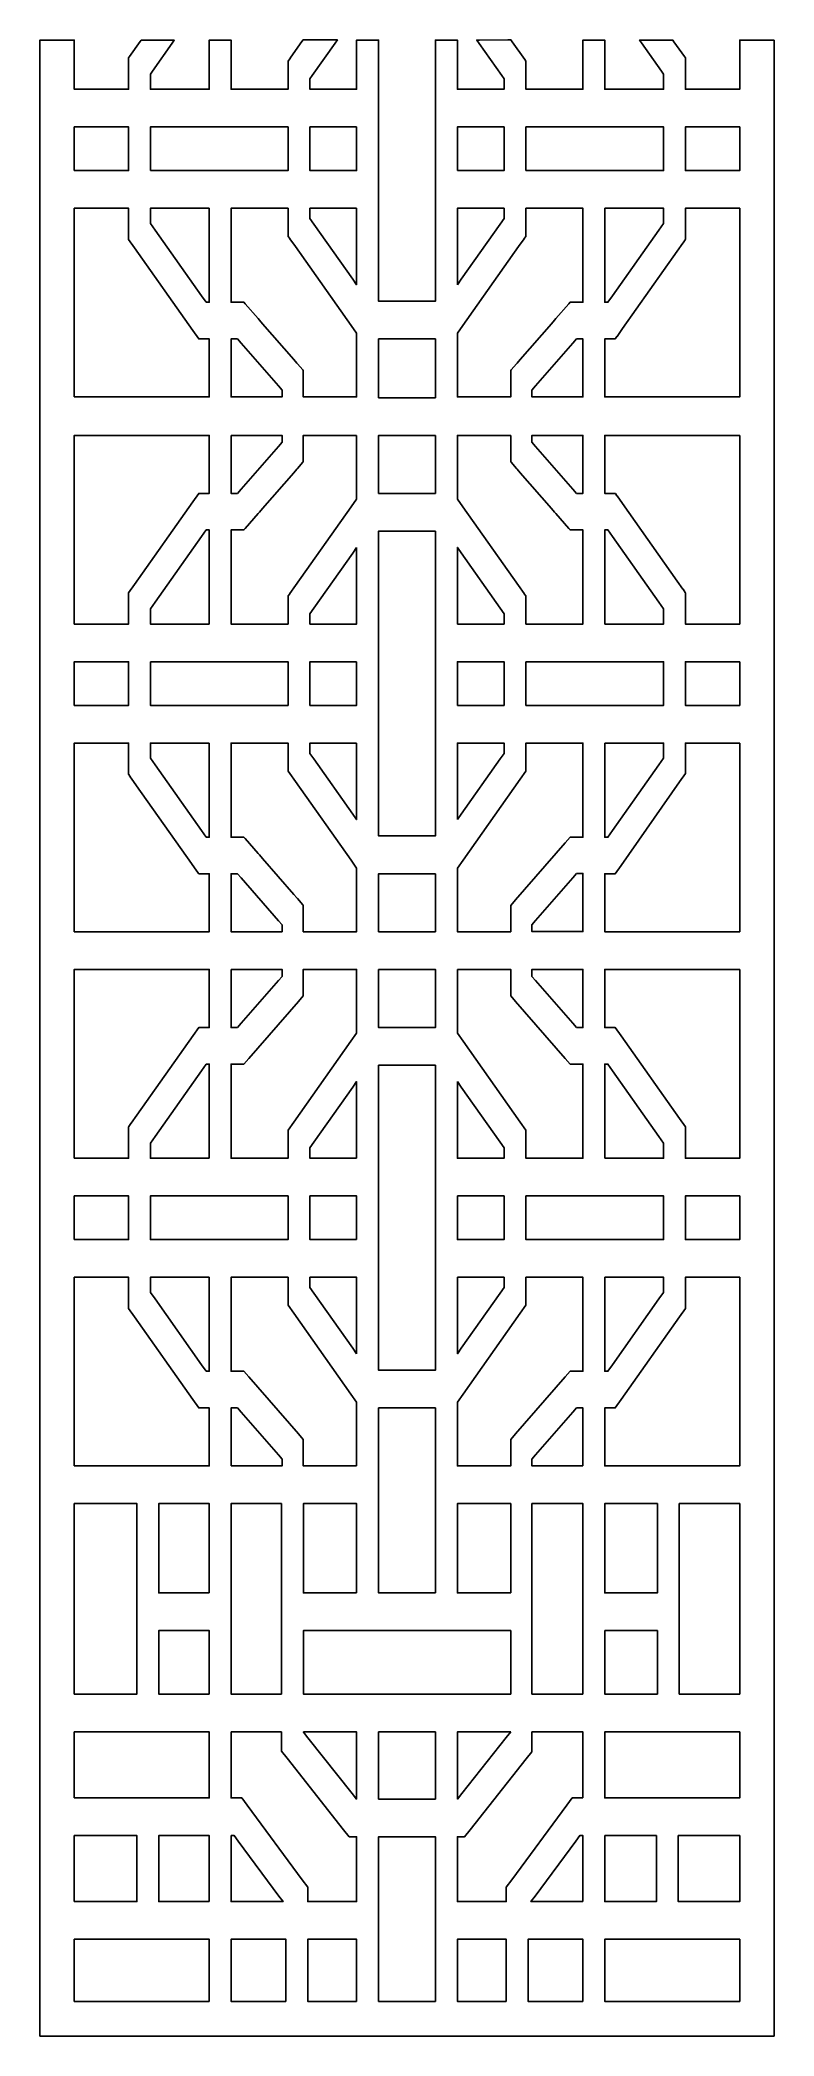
# Model space of a CAD drawing. Extents: x 2.72 to 3.66, y 2.85 to 5.4.
import ezdxf

# ---------------------------------------------------------------- set-up
doc = ezdxf.new("R2010")
doc.units = 0
doc.layers.get('0').update_dxf_attribs({"linetype": 'CONTINUOUS'})

msp = doc.modelspace()

# ---------------------------------------------------------------- linework, layer by layer
at = {"color": 164}
msp.add_lwpolyline([(3.65782, 5.40369), (3.65782, 4.76432), (3.65782, 3.32563), (3.65782, 2.84603), (3.42264, 2.84603), (2.8935, 2.84603), (2.71718, 2.84603), (2.71718, 2.92458), (2.71718, 3.10135), (2.71718, 3.16021), (2.71718, 3.72108), (2.71718, 4.98307), (2.71718, 5.40369), (2.72814, 5.40369), (2.75288, 5.40369), (2.76118, 5.40369), (2.76118, 5.38926), (2.76118, 5.35672), (2.76118, 5.34586), (2.76118, 5.34462), (2.76118, 5.34169), (2.76118, 5.34071), (2.77854, 5.34071), (2.81765, 5.34071), (2.83074, 5.34071), (2.83074, 5.35075), (2.83074, 5.37337), (2.83074, 5.38086), (2.83203, 5.38282), (2.8456, 5.40192), (2.84694, 5.40381), (2.85047, 5.40381), (2.88579, 5.40365), (2.88932, 5.4036), (2.88678, 5.40001), (2.86128, 5.36388), (2.85872, 5.36025), (2.85872, 5.35536), (2.85872, 5.3444), (2.85872, 5.34071), (2.87756, 5.34071), (2.91992, 5.34071), (2.93408, 5.34071), (2.93408, 5.3565), (2.93408, 5.39193), (2.93408, 5.40369), (2.94108, 5.40369), (2.95682, 5.40369), (2.96208, 5.40369), (2.96208, 5.38797), (2.96208, 5.35254), (2.96208, 5.34071), (2.98031, 5.34071), (3.02138, 5.34071), (3.0351, 5.34071), (3.0351, 5.34972), (3.0351, 5.3699), (3.0351, 5.37657), (3.03526, 5.3769), (3.03722, 5.37967), (3.03743, 5.37993), (3.03885, 5.38194), (3.05296, 5.40192), (3.05436, 5.40392), (3.06532, 5.40392), (3.09, 5.40392), (3.09825, 5.40392), (3.09532, 5.39979), (3.06603, 5.35824), (3.0631, 5.35406), (3.0631, 5.35075), (3.0631, 5.34326), (3.0631, 5.34071), (3.07807, 5.34071), (3.11176, 5.34071), (3.12299, 5.34071), (3.12299, 5.3565), (3.12299, 5.39193), (3.12299, 5.40369), (3.12999, 5.40369), (3.14572, 5.40369), (3.15099, 5.40369), (3.15099, 5.3201), (3.15099, 5.13194), (3.15099, 5.06917), (3.16922, 5.06917), (3.21029, 5.06917), (3.22401, 5.06917), (3.22401, 5.15283), (3.22401, 5.34099), (3.22401, 5.40369), (3.23101, 5.40369), (3.24675, 5.40369), (3.25201, 5.40369), (3.25201, 5.38797), (3.25201, 5.35254), (3.25201, 5.34071), (3.26699, 5.34071), (3.30067, 5.34071), (3.3119, 5.34071), (3.3119, 5.34407), (3.3119, 5.35157), (3.3119, 5.35406), (3.30897, 5.35824), (3.27979, 5.39958), (3.27686, 5.40369), (3.28049, 5.40375), (3.31689, 5.40397), (3.32058, 5.40397), (3.32215, 5.40169), (3.33832, 5.3789), (3.33996, 5.37657), (3.33996, 5.36762), (3.33996, 5.34744), (3.33996, 5.34071), (3.35818, 5.34071), (3.39919, 5.34071), (3.41292, 5.34071), (3.41292, 5.3565), (3.41292, 5.39193), (3.41292, 5.40369), (3.41992, 5.40369), (3.43565, 5.40369), (3.44092, 5.40369), (3.44092, 5.38797), (3.44092, 5.35254), (3.44092, 5.34071), (3.45975, 5.34071), (3.50211, 5.34071), (3.51628, 5.34071), (3.51628, 5.3456), (3.51628, 5.35661), (3.51628, 5.36025), (3.51367, 5.36388), (3.48807, 5.40018), (3.48551, 5.40381), (3.48904, 5.40381), (3.52468, 5.40365), (3.52826, 5.4036), (3.52957, 5.40169), (3.54292, 5.38276), (3.54428, 5.38086), (3.54428, 5.38064), (3.54428, 5.38004), (3.54428, 5.37983), (3.54428, 5.37007), (3.54428, 5.3481), (3.54428, 5.34071), (3.56164, 5.34071), (3.60075, 5.34071), (3.61382, 5.34071), (3.61382, 5.3565), (3.61382, 5.39193), (3.61382, 5.40369), (3.62478, 5.40369), (3.64953, 5.40369), (3.65782, 5.40369)], close=True, dxfattribs=at)
at = {"color": 7}
for points in [[(2.76118, 5.2366), (2.76118, 5.2506), (2.76118, 5.28201), (2.76118, 5.29249), (2.77854, 5.29249), (2.81765, 5.29249), (2.83074, 5.29249), (2.83074, 5.27854), (2.83074, 5.24713), (2.83074, 5.2366), (2.81332, 5.2366), (2.77419, 5.2366), (2.76118, 5.2366)], [(2.85872, 5.2366), (2.85872, 5.2506), (2.85872, 5.28201), (2.85872, 5.29249), (2.90278, 5.29249), (3.00201, 5.29249), (3.0351, 5.29249), (3.0351, 5.27854), (3.0351, 5.24713), (3.0351, 5.2366), (2.991, 5.2366), (2.89176, 5.2366), (2.85872, 5.2366)], [(3.12299, 5.29249), (3.12299, 5.27854), (3.12299, 5.24713), (3.12299, 5.2366), (3.10801, 5.2366), (3.07433, 5.2366), (3.0631, 5.2366), (3.0631, 5.2506), (3.0631, 5.28201), (3.0631, 5.29249), (3.07807, 5.29249), (3.11176, 5.29249), (3.12299, 5.29249)], [(3.25201, 5.2366), (3.25201, 5.2506), (3.25201, 5.28201), (3.25201, 5.29249), (3.26699, 5.29249), (3.30067, 5.29249), (3.3119, 5.29249), (3.3119, 5.27854), (3.3119, 5.24713), (3.3119, 5.2366), (3.29693, 5.2366), (3.26324, 5.2366), (3.25201, 5.2366)], [(3.33996, 5.2366), (3.33996, 5.2506), (3.33996, 5.28201), (3.33996, 5.29249), (3.384, 5.29249), (3.48318, 5.29249), (3.51628, 5.29249), (3.51628, 5.27854), (3.51628, 5.24713), (3.51628, 5.2366), (3.47217, 5.2366), (3.37299, 5.2366), (3.33996, 5.2366)], [(3.61382, 5.29249), (3.61382, 5.27854), (3.61382, 5.24713), (3.61382, 5.2366), (3.5964, 5.2366), (3.55729, 5.2366), (3.54428, 5.2366), (3.54428, 5.2506), (3.54428, 5.28201), (3.54428, 5.29249), (3.56164, 5.29249), (3.60075, 5.29249), (3.61382, 5.29249)], [(2.76118, 4.94646), (2.76118, 5.00694), (2.76118, 5.14301), (2.76118, 5.18832), (2.77854, 5.18832), (2.81765, 5.18832), (2.83074, 5.18832), (2.83074, 5.17828), (2.83074, 5.15571), (2.83074, 5.14817), (2.83822, 5.13758), (2.91314, 5.03153), (2.92063, 5.02089), (2.92399, 5.02089), (2.93153, 5.02089), (2.93408, 5.02089), (2.93408, 5.00228), (2.93408, 4.96044), (2.93408, 4.94646), (2.89085, 4.94646), (2.79357, 4.94646), (2.76118, 4.94646)], [(2.93408, 5.18832), (2.93408, 5.15821), (2.93408, 5.09033), (2.93408, 5.06771), (2.93311, 5.06771), (2.93087, 5.06771), (2.93018, 5.06771), (2.92421, 5.07617), (2.86464, 5.16037), (2.85872, 5.16878), (2.85872, 5.17367), (2.85872, 5.18468), (2.85872, 5.18832), (2.87756, 5.18832), (2.91992, 5.18832), (2.93408, 5.18832)], [(3.12299, 5.02806), (3.12299, 5.00765), (3.12299, 4.96175), (3.12299, 4.94646), (3.1059, 4.94646), (3.06743, 4.94646), (3.05464, 4.94646), (3.05464, 4.95389), (3.05464, 4.9706), (3.05464, 4.97613), (3.05464, 4.97661), (3.05464, 4.97775), (3.05464, 4.97808), (3.05464, 4.97863), (3.05464, 4.97987), (3.05464, 4.98025), (3.05393, 4.98107), (3.04699, 4.98904), (3.04633, 4.98981), (3.04232, 4.99442), (3.00228, 5.04036), (2.99832, 5.04492), (2.99664, 5.04682), (2.98008, 5.06581), (2.97846, 5.06771), (2.97433, 5.06771), (2.96511, 5.06771), (2.96208, 5.06771), (2.96208, 5.09787), (2.96208, 5.16575), (2.96208, 5.18832), (2.98031, 5.18832), (3.02138, 5.18832), (3.0351, 5.18832), (3.0351, 5.17936), (3.0351, 5.15918), (3.0351, 5.15246), (3.03526, 5.15218), (3.03722, 5.14942), (3.03743, 5.14914), (3.04454, 5.13906), (3.11583, 5.03814), (3.12299, 5.02806)], [(3.12299, 5.18832), (3.12299, 5.16379), (3.12299, 5.10861), (3.12299, 5.09017), (3.118, 5.09728), (3.06808, 5.16797), (3.0631, 5.17503), (3.0631, 5.17839), (3.0631, 5.18587), (3.0631, 5.18832), (3.07807, 5.18832), (3.11176, 5.18832), (3.12299, 5.18832)], [(3.32036, 4.97808), (3.32036, 4.9776), (3.32036, 4.97651), (3.32036, 4.97613), (3.32036, 4.96875), (3.32036, 4.95204), (3.32036, 4.94646), (3.30328, 4.94646), (3.26481, 4.94646), (3.25201, 4.94646), (3.25201, 4.96685), (3.25201, 5.01275), (3.25201, 5.028), (3.25911, 5.03808), (3.3304, 5.13906), (3.33757, 5.14914), (3.33772, 5.14942), (3.33974, 5.15218), (3.33996, 5.15246), (3.33996, 5.16146), (3.33996, 5.18164), (3.33996, 5.18832), (3.35818, 5.18832), (3.39919, 5.18832), (3.41292, 5.18832), (3.41292, 5.15821), (3.41292, 5.09033), (3.41292, 5.06771), (3.40881, 5.06771), (3.39958, 5.06771), (3.39654, 5.06771), (3.39486, 5.06581), (3.37831, 5.04682), (3.37668, 5.04492), (3.37267, 5.04036), (3.33263, 4.99442), (3.32867, 4.98981), (3.32796, 4.98904), (3.32101, 4.98107), (3.32036, 4.98025), (3.32036, 4.97971), (3.32036, 4.97851), (3.32036, 4.97808)], [(3.25201, 5.09017), (3.25201, 5.11475), (3.25201, 5.16992), (3.25201, 5.18832), (3.26699, 5.18832), (3.30067, 5.18832), (3.3119, 5.18832), (3.3119, 5.185), (3.3119, 5.17751), (3.3119, 5.17503), (3.30692, 5.16797), (3.257, 5.09728), (3.25201, 5.09017)], [(3.61382, 5.18832), (3.61382, 5.12788), (3.61382, 4.99181), (3.61382, 4.94646), (3.59451, 4.94646), (3.55106, 4.94646), (3.53662, 4.94646), (3.52951, 4.94646), (3.51357, 4.94646), (3.50831, 4.94646), (3.49143, 4.94646), (3.4535, 4.94646), (3.44092, 4.94646), (3.44092, 4.94987), (3.44092, 4.95751), (3.44092, 4.96007), (3.44092, 4.97532), (3.44092, 5.0095), (3.44092, 5.02089), (3.44428, 5.02089), (3.45182, 5.02089), (3.45437, 5.02089), (3.45454, 5.02115), (3.45637, 5.02382), (3.4566, 5.02408), (3.4636, 5.03407), (3.53386, 5.13346), (3.5409, 5.14339), (3.54118, 5.14382), (3.54394, 5.14779), (3.54428, 5.14817), (3.54428, 5.14844), (3.54428, 5.14903), (3.54428, 5.14919), (3.54428, 5.15901), (3.54428, 5.18099), (3.54428, 5.18832), (3.56164, 5.18832), (3.60075, 5.18832), (3.61382, 5.18832)], [(3.44092, 5.18832), (3.45975, 5.18832), (3.50211, 5.18832), (3.51628, 5.18832), (3.51628, 5.18343), (3.51628, 5.17247), (3.51628, 5.16878), (3.51031, 5.16037), (3.45079, 5.07617), (3.44488, 5.06771), (3.44385, 5.06771), (3.44162, 5.06771), (3.44092, 5.06771), (3.44092, 5.09787), (3.44092, 5.16575), (3.44092, 5.18832)], [(3.0275, 4.95524), (3.0275, 4.95307), (3.0275, 4.94814), (3.0275, 4.94646), (3.01112, 4.94646), (2.97433, 4.94646), (2.96208, 4.94646), (2.96208, 4.94987), (2.96208, 4.95751), (2.96208, 4.96007), (2.96208, 4.97532), (2.96208, 5.0095), (2.96208, 5.02089), (2.96408, 5.02089), (2.96869, 5.02089), (2.97026, 5.02089), (2.97504, 5.01546), (3.02274, 4.96072), (3.0275, 4.95524)], [(3.22401, 5.02089), (3.22401, 5.00206), (3.22401, 4.95969), (3.22401, 4.94553), (3.20574, 4.94553), (3.16465, 4.94553), (3.15099, 4.94553), (3.15099, 4.94581), (3.15099, 4.94629), (3.15099, 4.94646), (3.15099, 4.96506), (3.15099, 5.00694), (3.15099, 5.02089), (3.15494, 5.02089), (3.16385, 5.02089), (3.16683, 5.02089), (3.17231, 5.02089), (3.18468, 5.02089), (3.18881, 5.02089), (3.1976, 5.02089), (3.21739, 5.02089), (3.22401, 5.02089)], [(3.41292, 4.96007), (3.41292, 4.95671), (3.41292, 4.94906), (3.41292, 4.94646), (3.39654, 4.94646), (3.35975, 4.94646), (3.34754, 4.94646), (3.34754, 4.94868), (3.34754, 4.95361), (3.34754, 4.95524), (3.35226, 4.96072), (3.39996, 5.01546), (3.40474, 5.02089), (3.40674, 5.02089), (3.41135, 5.02089), (3.41292, 5.02089), (3.41292, 5.00569), (3.41292, 4.97151), (3.41292, 4.96007)], [(2.76118, 4.65539), (2.76118, 4.71588), (2.76118, 4.85194), (2.76118, 4.89725), (2.80436, 4.89725), (2.90164, 4.89725), (2.93408, 4.89725), (2.93408, 4.87864), (2.93408, 4.83681), (2.93408, 4.82281), (2.93072, 4.82281), (2.92312, 4.82281), (2.92063, 4.82281), (2.91314, 4.81222), (2.83822, 4.70617), (2.83074, 4.69553), (2.83074, 4.68549), (2.83074, 4.66292), (2.83074, 4.65539), (2.81332, 4.65539), (2.77419, 4.65539), (2.76118, 4.65539)], [(3.12299, 4.89725), (3.12299, 4.8769), (3.12299, 4.831), (3.12299, 4.81569), (3.11583, 4.80561), (3.04454, 4.70469), (3.03743, 4.69456), (3.03722, 4.69428), (3.03526, 4.69157), (3.0351, 4.69125), (3.0351, 4.68229), (3.0351, 4.66211), (3.0351, 4.65539), (3.01682, 4.65539), (2.97575, 4.65539), (2.96208, 4.65539), (2.96208, 4.68554), (2.96208, 4.75342), (2.96208, 4.77604), (2.96615, 4.77604), (2.97538, 4.77604), (2.97846, 4.77604), (2.98008, 4.77794), (2.99664, 4.79693), (2.99832, 4.79878), (3.00228, 4.80339), (3.04232, 4.84933), (3.04633, 4.85389), (3.04699, 4.85471), (3.05393, 4.86268), (3.05464, 4.86344), (3.05464, 4.86404), (3.05464, 4.86529), (3.05464, 4.86567), (3.05464, 4.86615), (3.05464, 4.86724), (3.05464, 4.86757), (3.05464, 4.875), (3.05464, 4.89171), (3.05464, 4.89725), (3.07172, 4.89725), (3.11014, 4.89725), (3.12299, 4.89725)], [(2.96208, 4.89725), (2.9784, 4.89725), (3.01519, 4.89725), (3.0275, 4.89725), (3.0275, 4.89507), (3.0275, 4.89019), (3.0275, 4.88851), (3.02274, 4.88303), (2.97504, 4.82829), (2.97026, 4.82281), (2.96821, 4.82281), (2.9636, 4.82281), (2.96208, 4.82281), (2.96208, 4.83806), (2.96208, 4.87224), (2.96208, 4.88363), (2.96208, 4.88704), (2.96208, 4.89469), (2.96208, 4.89725)], [(3.22401, 4.89725), (3.22401, 4.87864), (3.22401, 4.83681), (3.22401, 4.82281), (3.22006, 4.82281), (3.2111, 4.82281), (3.20817, 4.82281), (3.19781, 4.82281), (3.17453, 4.82281), (3.16683, 4.82281), (3.16288, 4.82281), (3.15392, 4.82281), (3.15099, 4.82281), (3.15099, 4.84142), (3.15099, 4.88331), (3.15099, 4.89725), (3.16922, 4.89725), (3.21029, 4.89725), (3.22401, 4.89725)], [(3.32036, 4.89725), (3.32036, 4.88986), (3.32036, 4.87315), (3.32036, 4.86757), (3.32036, 4.86714), (3.32036, 4.86604), (3.32036, 4.86567), (3.32036, 4.86513), (3.32036, 4.86388), (3.32036, 4.86344), (3.32101, 4.86268), (3.32796, 4.85471), (3.32867, 4.85389), (3.33263, 4.84933), (3.37267, 4.80339), (3.37668, 4.79878), (3.37831, 4.79693), (3.39486, 4.77794), (3.39654, 4.77604), (3.40061, 4.77604), (3.40983, 4.77604), (3.41292, 4.77604), (3.41292, 4.74588), (3.41292, 4.678), (3.41292, 4.65539), (3.39464, 4.65539), (3.35363, 4.65539), (3.33996, 4.65539), (3.33996, 4.66439), (3.33996, 4.68457), (3.33996, 4.69125), (3.33974, 4.69157), (3.33772, 4.69428), (3.33757, 4.69456), (3.3304, 4.70469), (3.25911, 4.80561), (3.25201, 4.81569), (3.25201, 4.8361), (3.25201, 4.882), (3.25201, 4.89725), (3.2691, 4.89725), (3.30751, 4.89725), (3.32036, 4.89725)], [(3.41292, 4.88363), (3.41292, 4.86843), (3.41292, 4.83425), (3.41292, 4.82281), (3.41086, 4.82281), (3.40625, 4.82281), (3.40474, 4.82281), (3.39996, 4.82829), (3.35226, 4.88303), (3.34754, 4.88851), (3.34754, 4.89074), (3.34754, 4.89561), (3.34754, 4.89725), (3.36388, 4.89725), (3.40067, 4.89725), (3.41292, 4.89725), (3.41292, 4.89388), (3.41292, 4.88624), (3.41292, 4.88363)], [(3.61382, 4.89725), (3.61382, 4.83681), (3.61382, 4.70074), (3.61382, 4.65539), (3.5964, 4.65539), (3.55729, 4.65539), (3.54428, 4.65539), (3.54428, 4.66521), (3.54428, 4.68718), (3.54428, 4.6945), (3.54428, 4.69476), (3.54428, 4.69536), (3.54428, 4.69553), (3.54394, 4.69596), (3.54118, 4.69997), (3.5409, 4.70036), (3.53386, 4.71035), (3.4636, 4.80974), (3.4566, 4.81967), (3.45637, 4.81993), (3.45454, 4.8226), (3.45437, 4.82281), (3.45101, 4.82281), (3.44342, 4.82281), (3.44092, 4.82281), (3.44092, 4.83806), (3.44092, 4.87224), (3.44092, 4.88363), (3.44092, 4.88704), (3.44092, 4.89469), (3.44092, 4.89725), (3.45774, 4.89725), (3.49567, 4.89725), (3.50831, 4.89725), (3.51535, 4.89725), (3.53131, 4.89725), (3.53662, 4.89725), (3.55588, 4.89725), (3.59933, 4.89725), (3.61382, 4.89725)], [(2.93408, 4.65539), (2.91521, 4.65539), (2.87283, 4.65539), (2.85872, 4.65539), (2.85872, 4.66026), (2.85872, 4.67128), (2.85872, 4.67492), (2.86464, 4.68338), (2.92421, 4.76764), (2.93018, 4.77604), (2.93115, 4.77604), (2.93332, 4.77604), (2.93408, 4.77604), (2.93408, 4.74588), (2.93408, 4.678), (2.93408, 4.65539)], [(3.22401, 4.77453), (3.22401, 4.67686), (3.22401, 4.45714), (3.22401, 4.38385), (3.20574, 4.38385), (3.16465, 4.38385), (3.15099, 4.38385), (3.15099, 4.48156), (3.15099, 4.70128), (3.15099, 4.77453), (3.16922, 4.77453), (3.21029, 4.77453), (3.22401, 4.77453)], [(3.44092, 4.65539), (3.44092, 4.68554), (3.44092, 4.75342), (3.44092, 4.77604), (3.44189, 4.77604), (3.44413, 4.77604), (3.44488, 4.77604), (3.45079, 4.76764), (3.51031, 4.68338), (3.51628, 4.67492), (3.51628, 4.67003), (3.51628, 4.65907), (3.51628, 4.65539), (3.4974, 4.65539), (3.45503, 4.65539), (3.44092, 4.65539)], [(3.12299, 4.75353), (3.12299, 4.729), (3.12299, 4.67383), (3.12299, 4.65539), (3.10801, 4.65539), (3.07433, 4.65539), (3.0631, 4.65539), (3.0631, 4.65875), (3.0631, 4.66624), (3.0631, 4.66872), (3.06808, 4.67583), (3.118, 4.74647), (3.12299, 4.75353)], [(3.25201, 4.65539), (3.25201, 4.67996), (3.25201, 4.73519), (3.25201, 4.75358), (3.257, 4.74653), (3.30692, 4.67583), (3.3119, 4.66872), (3.3119, 4.66542), (3.3119, 4.65793), (3.3119, 4.65539), (3.29693, 4.65539), (3.26324, 4.65539), (3.25201, 4.65539)], [(2.76118, 4.55126), (2.76118, 4.56526), (2.76118, 4.59668), (2.76118, 4.6071), (2.77854, 4.6071), (2.81765, 4.6071), (2.83074, 4.6071), (2.83074, 4.59315), (2.83074, 4.56174), (2.83074, 4.55126), (2.81332, 4.55126), (2.77419, 4.55126), (2.76118, 4.55126)], [(2.85872, 4.6071), (2.90278, 4.6071), (3.00201, 4.6071), (3.0351, 4.6071), (3.0351, 4.59315), (3.0351, 4.56174), (3.0351, 4.55126), (2.991, 4.55126), (2.89176, 4.55126), (2.85872, 4.55126), (2.85872, 4.56526), (2.85872, 4.59668), (2.85872, 4.6071)], [(3.12299, 4.6071), (3.12299, 4.59315), (3.12299, 4.56174), (3.12299, 4.55126), (3.10801, 4.55126), (3.07433, 4.55126), (3.0631, 4.55126), (3.0631, 4.56526), (3.0631, 4.59668), (3.0631, 4.6071), (3.07807, 4.6071), (3.11176, 4.6071), (3.12299, 4.6071)], [(3.25201, 4.55126), (3.25201, 4.56526), (3.25201, 4.59668), (3.25201, 4.6071), (3.26699, 4.6071), (3.30067, 4.6071), (3.3119, 4.6071), (3.3119, 4.59315), (3.3119, 4.56174), (3.3119, 4.55126), (3.29693, 4.55126), (3.26324, 4.55126), (3.25201, 4.55126)], [(3.33996, 4.6071), (3.384, 4.6071), (3.48318, 4.6071), (3.51628, 4.6071), (3.51628, 4.59315), (3.51628, 4.56174), (3.51628, 4.55126), (3.47217, 4.55126), (3.37299, 4.55126), (3.33996, 4.55126), (3.33996, 4.56526), (3.33996, 4.59668), (3.33996, 4.6071)], [(3.61382, 4.6071), (3.61382, 4.59315), (3.61382, 4.56174), (3.61382, 4.55126), (3.5964, 4.55126), (3.55729, 4.55126), (3.54428, 4.55126), (3.54428, 4.56526), (3.54428, 4.59668), (3.54428, 4.6071), (3.56164, 4.6071), (3.60075, 4.6071), (3.61382, 4.6071)], [(2.76118, 4.26112), (2.76118, 4.32161), (2.76118, 4.45768), (2.76118, 4.50299), (2.77854, 4.50299), (2.81765, 4.50299), (2.83074, 4.50299), (2.83074, 4.49322), (2.83074, 4.47125), (2.83074, 4.46386), (2.83074, 4.46365), (2.83074, 4.46306), (2.83074, 4.46283), (2.831, 4.46246), (2.83376, 4.4585), (2.8341, 4.45806), (2.8411, 4.44814), (2.91135, 4.34874), (2.9184, 4.33876), (2.91857, 4.33849), (2.92042, 4.33583), (2.92063, 4.33556), (2.92399, 4.33556), (2.93153, 4.33556), (2.93408, 4.33556), (2.93408, 4.32058), (2.93408, 4.28689), (2.93408, 4.27561), (2.93408, 4.27203), (2.93408, 4.26389), (2.93408, 4.26112), (2.91721, 4.26112), (2.87929, 4.26112), (2.86669, 4.26112), (2.8596, 4.26112), (2.84364, 4.26112), (2.83838, 4.26112), (2.81907, 4.26112), (2.77561, 4.26112), (2.76118, 4.26112)], [(2.93408, 4.50299), (2.93408, 4.47282), (2.93408, 4.40494), (2.93408, 4.38232), (2.93311, 4.38232), (2.93087, 4.38232), (2.93018, 4.38232), (2.92421, 4.39079), (2.86464, 4.47504), (2.85872, 4.48346), (2.85872, 4.48833), (2.85872, 4.49935), (2.85872, 4.50299), (2.87756, 4.50299), (2.91992, 4.50299), (2.93408, 4.50299)], [(3.05464, 4.26112), (3.05464, 4.26856), (3.05464, 4.28526), (3.05464, 4.29081), (3.05464, 4.2915), (3.05464, 4.29308), (3.05464, 4.29357), (3.05464, 4.29394), (3.05464, 4.29471), (3.05464, 4.29492), (3.05393, 4.29574), (3.04699, 4.30371), (3.04633, 4.30447), (3.04232, 4.30908), (3.00228, 4.35504), (2.99832, 4.3596), (2.99664, 4.36149), (2.98008, 4.38049), (2.97846, 4.38232), (2.97433, 4.38232), (2.96511, 4.38232), (2.96208, 4.38232), (2.96208, 4.41249), (2.96208, 4.48036), (2.96208, 4.50299), (2.98031, 4.50299), (3.02138, 4.50299), (3.0351, 4.50299), (3.0351, 4.49403), (3.0351, 4.47385), (3.0351, 4.46712), (3.03526, 4.46685), (3.03722, 4.46408), (3.03743, 4.46382), (3.04454, 4.45372), (3.11583, 4.35281), (3.12299, 4.34267), (3.12299, 4.32232), (3.12299, 4.27642), (3.12299, 4.26112), (3.1059, 4.26112), (3.06743, 4.26112), (3.05464, 4.26112)], [(3.12299, 4.50299), (3.12299, 4.47846), (3.12299, 4.42329), (3.12299, 4.40483), (3.118, 4.41194), (3.06808, 4.48258), (3.0631, 4.48964), (3.0631, 4.493), (3.0631, 4.50049), (3.0631, 4.50299), (3.07807, 4.50299), (3.11176, 4.50299), (3.12299, 4.50299)], [(3.25201, 4.40483), (3.25201, 4.42942), (3.25201, 4.4846), (3.25201, 4.50299), (3.26699, 4.50299), (3.30067, 4.50299), (3.3119, 4.50299), (3.3119, 4.49968), (3.3119, 4.49219), (3.3119, 4.48964), (3.30692, 4.48258), (3.257, 4.41194), (3.25201, 4.40483)], [(3.32036, 4.29357), (3.32036, 4.29292), (3.32036, 4.29135), (3.32036, 4.29081), (3.32036, 4.28342), (3.32036, 4.26671), (3.32036, 4.26112), (3.30328, 4.26112), (3.26481, 4.26112), (3.25201, 4.26112), (3.25201, 4.28153), (3.25201, 4.32742), (3.25201, 4.34267), (3.25933, 4.35308), (3.33257, 4.45676), (3.33996, 4.46712), (3.33996, 4.47613), (3.33996, 4.49631), (3.33996, 4.50299), (3.35818, 4.50299), (3.39919, 4.50299), (3.41292, 4.50299), (3.41292, 4.47282), (3.41292, 4.40494), (3.41292, 4.38232), (3.40881, 4.38232), (3.39958, 4.38232), (3.39654, 4.38232), (3.39019, 4.37506), (3.32671, 4.30225), (3.32036, 4.29492), (3.32036, 4.2946), (3.32036, 4.29383), (3.32036, 4.29357)], [(3.61382, 4.50299), (3.61382, 4.44254), (3.61382, 4.30647), (3.61382, 4.26112), (3.57058, 4.26112), (3.47331, 4.26112), (3.44092, 4.26112), (3.44092, 4.27974), (3.44092, 4.32161), (3.44092, 4.33556), (3.44428, 4.33556), (3.45182, 4.33556), (3.45437, 4.33556), (3.46186, 4.34625), (3.53678, 4.45318), (3.54428, 4.46386), (3.54428, 4.47368), (3.54428, 4.49567), (3.54428, 4.50299), (3.56164, 4.50299), (3.60075, 4.50299), (3.61382, 4.50299)], [(3.44092, 4.50299), (3.45975, 4.50299), (3.50211, 4.50299), (3.51628, 4.50299), (3.51628, 4.4981), (3.51628, 4.48714), (3.51628, 4.48346), (3.51031, 4.47504), (3.45079, 4.39079), (3.44488, 4.38232), (3.44385, 4.38232), (3.44162, 4.38232), (3.44092, 4.38232), (3.44092, 4.41249), (3.44092, 4.48036), (3.44092, 4.50299)], [(3.0275, 4.26986), (3.0275, 4.26768), (3.0275, 4.26281), (3.0275, 4.26112), (3.01112, 4.26112), (2.97433, 4.26112), (2.96208, 4.26112), (2.96208, 4.26476), (2.96208, 4.27289), (2.96208, 4.27561), (2.96208, 4.29064), (2.96208, 4.32433), (2.96208, 4.33556), (2.96408, 4.33556), (2.96869, 4.33556), (2.97026, 4.33556), (2.97504, 4.33014), (3.02274, 4.27533), (3.0275, 4.26986)], [(3.22401, 4.33556), (3.22401, 4.31694), (3.22401, 4.27507), (3.22401, 4.26107), (3.20574, 4.26107), (3.16465, 4.26107), (3.15099, 4.26107), (3.15099, 4.26107), (3.15099, 4.26112), (3.15099, 4.26112), (3.15099, 4.27974), (3.15099, 4.32161), (3.15099, 4.33556), (3.15494, 4.33556), (3.16385, 4.33556), (3.16683, 4.33556), (3.17714, 4.33556), (3.20042, 4.33556), (3.20817, 4.33556), (3.21212, 4.33556), (3.22103, 4.33556), (3.22401, 4.33556)], [(3.3475, 4.27018), (3.3475, 4.26801), (3.3475, 4.26307), (3.3475, 4.26139), (3.36382, 4.26139), (3.40061, 4.26139), (3.41292, 4.26139), (3.41292, 4.26503), (3.41292, 4.27317), (3.41292, 4.27588), (3.41292, 4.2909), (3.41292, 4.3246), (3.41292, 4.33583), (3.41086, 4.33583), (3.40625, 4.33583), (3.40474, 4.33583), (3.39996, 4.3304), (3.35226, 4.27567), (3.3475, 4.27018)], [(2.76118, 3.97092), (2.76118, 4.03142), (2.76118, 4.16749), (2.76118, 4.21278), (2.80436, 4.21278), (2.90164, 4.21278), (2.93408, 4.21278), (2.93408, 4.19417), (2.93408, 4.15235), (2.93408, 4.13835), (2.93072, 4.13835), (2.92312, 4.13835), (2.92063, 4.13835), (2.91342, 4.12815), (2.84131, 4.02604), (2.8341, 4.01585), (2.83376, 4.01546), (2.831, 4.0115), (2.83074, 4.01107), (2.83074, 4.01079), (2.83074, 4.01019), (2.83074, 4.00999), (2.83074, 4.00022), (2.83074, 3.97825), (2.83074, 3.97092), (2.81332, 3.97092), (2.77419, 3.97092), (2.76118, 3.97092)], [(3.12299, 4.13118), (3.11567, 4.12082), (3.04243, 4.01714), (3.0351, 4.00672), (3.0351, 3.99778), (3.0351, 3.97765), (3.0351, 3.97092), (3.01682, 3.97092), (2.97575, 3.97092), (2.96208, 3.97092), (2.96208, 4.00108), (2.96208, 4.06896), (2.96208, 4.09153), (2.96615, 4.09153), (2.97538, 4.09153), (2.97846, 4.09153), (2.98481, 4.09885), (3.04829, 4.17165), (3.05464, 4.17893), (3.05464, 4.18739), (3.05464, 4.20643), (3.05464, 4.21278), (3.07172, 4.21278), (3.11014, 4.21278), (3.12299, 4.21278), (3.12299, 4.19239), (3.12299, 4.14649), (3.12299, 4.13118)], [(2.96208, 4.21278), (2.9784, 4.21278), (3.01519, 4.21278), (3.0275, 4.21278), (3.0275, 4.21061), (3.0275, 4.20568), (3.0275, 4.204), (3.02274, 4.19857), (2.97504, 4.14382), (2.97026, 4.13835), (2.96821, 4.13835), (2.9636, 4.13835), (2.96208, 4.13835), (2.96208, 4.15696), (2.96208, 4.19883), (2.96208, 4.21278)], [(3.15099, 4.21278), (3.16922, 4.21278), (3.21029, 4.21278), (3.22401, 4.21278), (3.22401, 4.19417), (3.22401, 4.15235), (3.22401, 4.13835), (3.20574, 4.13835), (3.16465, 4.13835), (3.15099, 4.13835), (3.15099, 4.15696), (3.15099, 4.19883), (3.15099, 4.21278)], [(3.25201, 4.21278), (3.2691, 4.21278), (3.30751, 4.21278), (3.32036, 4.21278), (3.32036, 4.20432), (3.32036, 4.18528), (3.32036, 4.17893), (3.32671, 4.17165), (3.39019, 4.09885), (3.39654, 4.09153), (3.40061, 4.09153), (3.40983, 4.09153), (3.41292, 4.09153), (3.41292, 4.06142), (3.41292, 3.99354), (3.41292, 3.97092), (3.39464, 3.97092), (3.35363, 3.97092), (3.33996, 3.97092), (3.33996, 3.97987), (3.33996, 4.00006), (3.33996, 4.00672), (3.33257, 4.01714), (3.25933, 4.12088), (3.25201, 4.13124), (3.25201, 4.15164), (3.25201, 4.19754), (3.25201, 4.21278)], [(3.41292, 4.19829), (3.41292, 4.18332), (3.41292, 4.14963), (3.41292, 4.13835), (3.41086, 4.13835), (3.40625, 4.13835), (3.40474, 4.13835), (3.39996, 4.14382), (3.35226, 4.19857), (3.34754, 4.204), (3.34754, 4.20622), (3.34754, 4.21115), (3.34754, 4.21278), (3.36388, 4.21278), (3.40067, 4.21278), (3.41292, 4.21278), (3.41292, 4.20921), (3.41292, 4.20107), (3.41292, 4.19829)], [(3.61382, 4.21278), (3.61382, 4.15235), (3.61382, 4.01628), (3.61382, 3.97092), (3.5964, 3.97092), (3.55729, 3.97092), (3.54428, 3.97092), (3.54428, 3.98068), (3.54428, 4.00265), (3.54428, 4.00999), (3.54428, 4.01025), (3.54428, 4.0109), (3.54428, 4.01107), (3.53678, 4.02171), (3.46186, 4.12776), (3.45437, 4.13835), (3.45101, 4.13835), (3.44342, 4.13835), (3.44092, 4.13835), (3.44092, 4.15696), (3.44092, 4.19883), (3.44092, 4.21278), (3.4841, 4.21278), (3.58138, 4.21278), (3.61382, 4.21278)], [(2.93408, 3.97092), (2.91521, 3.97092), (2.87283, 3.97092), (2.85872, 3.97092), (2.85872, 3.97581), (2.85872, 3.98676), (2.85872, 3.9904), (2.86464, 3.99886), (2.92421, 4.08311), (2.93018, 4.09153), (2.93115, 4.09153), (2.93332, 4.09153), (2.93408, 4.09153), (2.93408, 4.06142), (2.93408, 3.99354), (2.93408, 3.97092)], [(3.12299, 3.97092), (3.10801, 3.97092), (3.07433, 3.97092), (3.0631, 3.97092), (3.0631, 3.97428), (3.0631, 3.98178), (3.0631, 3.98421), (3.06808, 3.99132), (3.118, 4.06201), (3.12299, 4.06907), (3.12299, 4.04454), (3.12299, 3.98936), (3.12299, 3.97092)], [(3.22401, 4.09006), (3.22401, 3.9924), (3.22401, 3.77262), (3.22401, 3.69933), (3.20574, 3.69933), (3.16465, 3.69933), (3.15099, 3.69933), (3.15099, 3.79704), (3.15099, 4.01682), (3.15099, 4.09006), (3.16922, 4.09006), (3.21029, 4.09006), (3.22401, 4.09006)], [(3.25201, 4.06907), (3.257, 4.06201), (3.30692, 3.99132), (3.3119, 3.98421), (3.3119, 3.9809), (3.3119, 3.97342), (3.3119, 3.97092), (3.29693, 3.97092), (3.26324, 3.97092), (3.25201, 3.97092), (3.25201, 3.9955), (3.25201, 4.05067), (3.25201, 4.06907)], [(3.44092, 3.97092), (3.44092, 4.00108), (3.44092, 4.06896), (3.44092, 4.09153), (3.44189, 4.09153), (3.44413, 4.09153), (3.44488, 4.09153), (3.45079, 4.08311), (3.51031, 3.99886), (3.51628, 3.9904), (3.51628, 3.98557), (3.51628, 3.97461), (3.51628, 3.97092), (3.4974, 3.97092), (3.45503, 3.97092), (3.44092, 3.97092)], [(2.76118, 3.86675), (2.76118, 3.88075), (2.76118, 3.91217), (2.76118, 3.92264), (2.77854, 3.92264), (2.81765, 3.92264), (2.83074, 3.92264), (2.83074, 3.90869), (2.83074, 3.87728), (2.83074, 3.86675), (2.81332, 3.86675), (2.77419, 3.86675), (2.76118, 3.86675)], [(3.0351, 3.92264), (3.0351, 3.90869), (3.0351, 3.87728), (3.0351, 3.86675), (2.991, 3.86675), (2.89176, 3.86675), (2.85872, 3.86675), (2.85872, 3.88075), (2.85872, 3.91217), (2.85872, 3.92264), (2.90278, 3.92264), (3.00201, 3.92264), (3.0351, 3.92264)], [(3.12299, 3.86675), (3.10801, 3.86675), (3.07433, 3.86675), (3.0631, 3.86675), (3.0631, 3.88075), (3.0631, 3.91217), (3.0631, 3.92264), (3.07807, 3.92264), (3.11176, 3.92264), (3.12299, 3.92264), (3.12299, 3.90869), (3.12299, 3.87728), (3.12299, 3.86675)], [(3.25201, 3.92264), (3.26699, 3.92264), (3.30067, 3.92264), (3.3119, 3.92264), (3.3119, 3.90869), (3.3119, 3.87728), (3.3119, 3.86675), (3.29693, 3.86675), (3.26324, 3.86675), (3.25201, 3.86675), (3.25201, 3.88075), (3.25201, 3.91217), (3.25201, 3.92264)], [(3.33996, 3.92264), (3.384, 3.92264), (3.48318, 3.92264), (3.51628, 3.92264), (3.51628, 3.90869), (3.51628, 3.87728), (3.51628, 3.86675), (3.47217, 3.86675), (3.37299, 3.86675), (3.33996, 3.86675), (3.33996, 3.88075), (3.33996, 3.91217), (3.33996, 3.92264)], [(3.61382, 3.92264), (3.61382, 3.90869), (3.61382, 3.87728), (3.61382, 3.86675), (3.5964, 3.86675), (3.55729, 3.86675), (3.54428, 3.86675), (3.54428, 3.88075), (3.54428, 3.91217), (3.54428, 3.92264), (3.56164, 3.92264), (3.60075, 3.92264), (3.61382, 3.92264)], [(2.76118, 3.57661), (2.76118, 3.6371), (2.76118, 3.77317), (2.76118, 3.81847), (2.77854, 3.81847), (2.81765, 3.81847), (2.83074, 3.81847), (2.83074, 3.80849), (2.83074, 3.78592), (2.83074, 3.77838), (2.83822, 3.76779), (2.91314, 3.66168), (2.92063, 3.65104), (2.92399, 3.65104), (2.93153, 3.65104), (2.93408, 3.65104), (2.93408, 3.63243), (2.93408, 3.5906), (2.93408, 3.57661), (2.89085, 3.57661), (2.79357, 3.57661), (2.76118, 3.57661)], [(2.93408, 3.81847), (2.93408, 3.78836), (2.93408, 3.72049), (2.93408, 3.69786), (2.93311, 3.69786), (2.93087, 3.69786), (2.93018, 3.69786), (2.92421, 3.70632), (2.86464, 3.79058), (2.85872, 3.79899), (2.85872, 3.80387), (2.85872, 3.81483), (2.85872, 3.81847), (2.87756, 3.81847), (2.91992, 3.81847), (2.93408, 3.81847)], [(3.12299, 3.57661), (3.1059, 3.57661), (3.06743, 3.57661), (3.05464, 3.57661), (3.05464, 3.58507), (3.05464, 3.60411), (3.05464, 3.61046), (3.04829, 3.61778), (2.98481, 3.6906), (2.97846, 3.69786), (2.97433, 3.69786), (2.96511, 3.69786), (2.96208, 3.69786), (2.96208, 3.72803), (2.96208, 3.7959), (2.96208, 3.81847), (2.98031, 3.81847), (3.02138, 3.81847), (3.0351, 3.81847), (3.0351, 3.80951), (3.0351, 3.78939), (3.0351, 3.78267), (3.04243, 3.77229), (3.11567, 3.66857), (3.12299, 3.65821), (3.12299, 3.63781), (3.12299, 3.5919), (3.12299, 3.57661)], [(3.12299, 3.72032), (3.118, 3.72743), (3.06808, 3.79812), (3.0631, 3.80518), (3.0631, 3.80854), (3.0631, 3.81603), (3.0631, 3.81847), (3.07807, 3.81847), (3.11176, 3.81847), (3.12299, 3.81847), (3.12299, 3.79394), (3.12299, 3.73876), (3.12299, 3.72032)], [(3.25201, 3.81847), (3.26699, 3.81847), (3.30067, 3.81847), (3.3119, 3.81847), (3.3119, 3.81515), (3.3119, 3.80767), (3.3119, 3.80518), (3.30692, 3.79812), (3.257, 3.72743), (3.25201, 3.72032), (3.25201, 3.7449), (3.25201, 3.80007), (3.25201, 3.81847)], [(3.25201, 3.65815), (3.25933, 3.66857), (3.33257, 3.77229), (3.33996, 3.78267), (3.33996, 3.79161), (3.33996, 3.81179), (3.33996, 3.81847), (3.35818, 3.81847), (3.39919, 3.81847), (3.41292, 3.81847), (3.41292, 3.78836), (3.41292, 3.72049), (3.41292, 3.69786), (3.40881, 3.69786), (3.39958, 3.69786), (3.39654, 3.69786), (3.39019, 3.6906), (3.32671, 3.61778), (3.32036, 3.61046), (3.32036, 3.602), (3.32036, 3.58296), (3.32036, 3.57661), (3.30328, 3.57661), (3.26481, 3.57661), (3.25201, 3.57661), (3.25201, 3.597), (3.25201, 3.6429), (3.25201, 3.65815)], [(3.61382, 3.81847), (3.61382, 3.75803), (3.61382, 3.62196), (3.61382, 3.57661), (3.57058, 3.57661), (3.47331, 3.57661), (3.44092, 3.57661), (3.44092, 3.59521), (3.44092, 3.6371), (3.44092, 3.65104), (3.44428, 3.65104), (3.45182, 3.65104), (3.45437, 3.65104), (3.46186, 3.66168), (3.53678, 3.76779), (3.54428, 3.77838), (3.54428, 3.78842), (3.54428, 3.81099), (3.54428, 3.81847), (3.56164, 3.81847), (3.60075, 3.81847), (3.61382, 3.81847)], [(3.44092, 3.81847), (3.45975, 3.81847), (3.50211, 3.81847), (3.51628, 3.81847), (3.51628, 3.81364), (3.51628, 3.80268), (3.51628, 3.79899), (3.51031, 3.79058), (3.45079, 3.70632), (3.44488, 3.69786), (3.44385, 3.69786), (3.44162, 3.69786), (3.44092, 3.69786), (3.44092, 3.72803), (3.44092, 3.7959), (3.44092, 3.81847)], [(2.96208, 3.57661), (2.96208, 3.59521), (2.96208, 3.6371), (2.96208, 3.65104), (2.96408, 3.65104), (2.96869, 3.65104), (2.97026, 3.65104), (2.97504, 3.64561), (3.02274, 3.59088), (3.0275, 3.58539), (3.0275, 3.58322), (3.0275, 3.57829), (3.0275, 3.57661), (3.01112, 3.57661), (2.97433, 3.57661), (2.96208, 3.57661)], [(3.22401, 3.41385), (3.20574, 3.41385), (3.16465, 3.41385), (3.15099, 3.41385), (3.15099, 3.47314), (3.15099, 3.60661), (3.15099, 3.65104), (3.16922, 3.65104), (3.21029, 3.65104), (3.22401, 3.65104), (3.22401, 3.59174), (3.22401, 3.45833), (3.22401, 3.41385)], [(3.41292, 3.57661), (3.39654, 3.57661), (3.35975, 3.57661), (3.34754, 3.57661), (3.34754, 3.57883), (3.34754, 3.58376), (3.34754, 3.58539), (3.35226, 3.59088), (3.39996, 3.64561), (3.40474, 3.65104), (3.40674, 3.65104), (3.41135, 3.65104), (3.41292, 3.65104), (3.41292, 3.63243), (3.41292, 3.5906), (3.41292, 3.57661)], [(2.76118, 3.28418), (2.76118, 3.34521), (2.76118, 3.48258), (2.76118, 3.52832), (2.78125, 3.52832), (2.82639, 3.52832), (2.84147, 3.52832), (2.84147, 3.46729), (2.84147, 3.32997), (2.84147, 3.28418), (2.8214, 3.28418), (2.77621, 3.28418), (2.76118, 3.28418)], [(2.93408, 3.41385), (2.91792, 3.41385), (2.88157, 3.41385), (2.86947, 3.41385), (2.86947, 3.44249), (2.86947, 3.50689), (2.86947, 3.52832), (2.88558, 3.52832), (2.92193, 3.52832), (2.93408, 3.52832), (2.93408, 3.49972), (2.93408, 3.43533), (2.93408, 3.41385)], [(3.02669, 3.52832), (3.02669, 3.46729), (3.02669, 3.32997), (3.02669, 3.28418), (3.01053, 3.28418), (2.97418, 3.28418), (2.96208, 3.28418), (2.96208, 3.34521), (2.96208, 3.48258), (2.96208, 3.52832), (2.97819, 3.52832), (3.01454, 3.52832), (3.02669, 3.52832)], [(3.12299, 3.41385), (3.1059, 3.41385), (3.06749, 3.41385), (3.05469, 3.41385), (3.05469, 3.44249), (3.05469, 3.50689), (3.05469, 3.52832), (3.07172, 3.52832), (3.11014, 3.52832), (3.12299, 3.52832), (3.12299, 3.49972), (3.12299, 3.43533), (3.12299, 3.41385)], [(3.32036, 3.41385), (3.30328, 3.41385), (3.26481, 3.41385), (3.25201, 3.41385), (3.25201, 3.44249), (3.25201, 3.50689), (3.25201, 3.52832), (3.2691, 3.52832), (3.30751, 3.52832), (3.32036, 3.52832), (3.32036, 3.49972), (3.32036, 3.43533), (3.32036, 3.41385)], [(3.41292, 3.28418), (3.39654, 3.28418), (3.35975, 3.28418), (3.34754, 3.28418), (3.34754, 3.34521), (3.34754, 3.48258), (3.34754, 3.52832), (3.36388, 3.52832), (3.40067, 3.52832), (3.41292, 3.52832), (3.41292, 3.46729), (3.41292, 3.32997), (3.41292, 3.28418)], [(3.50831, 3.52832), (3.50831, 3.49972), (3.50831, 3.43533), (3.50831, 3.41385), (3.49143, 3.41385), (3.4535, 3.41385), (3.44092, 3.41385), (3.44092, 3.44249), (3.44092, 3.50689), (3.44092, 3.52832), (3.45774, 3.52832), (3.49567, 3.52832), (3.50831, 3.52832)], [(3.61382, 3.52832), (3.61382, 3.46729), (3.61382, 3.32997), (3.61382, 3.28418), (3.5944, 3.28418), (3.55078, 3.28418), (3.53629, 3.28418), (3.53629, 3.34521), (3.53629, 3.48258), (3.53629, 3.52832), (3.55567, 3.52832), (3.59928, 3.52832), (3.61382, 3.52832)], [(2.93408, 3.28418), (2.91792, 3.28418), (2.88157, 3.28418), (2.86947, 3.28418), (2.86947, 3.30453), (2.86947, 3.35032), (2.86947, 3.36556), (2.88558, 3.36556), (2.92193, 3.36556), (2.93408, 3.36556), (2.93408, 3.34521), (2.93408, 3.29949), (2.93408, 3.28418)], [(3.32036, 3.28418), (3.2539, 3.28418), (3.10449, 3.28418), (3.05469, 3.28418), (3.05469, 3.30453), (3.05469, 3.35032), (3.05469, 3.36556), (3.1211, 3.36556), (3.27051, 3.36556), (3.32036, 3.36556), (3.32036, 3.34521), (3.32036, 3.29949), (3.32036, 3.28418)], [(3.44092, 3.36556), (3.45774, 3.36556), (3.49567, 3.36556), (3.50831, 3.36556), (3.50831, 3.34521), (3.50831, 3.29949), (3.50831, 3.28418), (3.49143, 3.28418), (3.4535, 3.28418), (3.44092, 3.28418), (3.44092, 3.30453), (3.44092, 3.35032), (3.44092, 3.36556)], [(2.76118, 3.15126), (2.76118, 3.17242), (2.76118, 3.22006), (2.76118, 3.23589), (2.80436, 3.23589), (2.90164, 3.23589), (2.93408, 3.23589), (2.93408, 3.21474), (2.93408, 3.16715), (2.93408, 3.15126), (2.89085, 3.15126), (2.79357, 3.15126), (2.76118, 3.15126)], [(2.96208, 3.23589), (2.97819, 3.23589), (3.01454, 3.23589), (3.02669, 3.23589), (3.02669, 3.22971), (3.02669, 3.21582), (3.02669, 3.21115), (3.0339, 3.20204), (3.10633, 3.11051), (3.11361, 3.10135), (3.11594, 3.10135), (3.12121, 3.10135), (3.12299, 3.10135), (3.12299, 3.08062), (3.12299, 3.0339), (3.12299, 3.01833), (3.10732, 3.01833), (3.07206, 3.01833), (3.06033, 3.01833), (3.06033, 3.02294), (3.06033, 3.03336), (3.06033, 3.03678), (3.05328, 3.04633), (2.98275, 3.14176), (2.97569, 3.15126), (2.97228, 3.15126), (2.96463, 3.15126), (2.96208, 3.15126), (2.96208, 3.17242), (2.96208, 3.22006), (2.96208, 3.23589)], [(3.05469, 3.23589), (3.07172, 3.23589), (3.11014, 3.23589), (3.12299, 3.23589), (3.12299, 3.21436), (3.12299, 3.16585), (3.12299, 3.14962), (3.12299, 3.14962), (3.12278, 3.14962), (3.12278, 3.14962), (3.11708, 3.15679), (3.06033, 3.2284), (3.05469, 3.23557), (3.05469, 3.23557), (3.05469, 3.23583), (3.05469, 3.23589)], [(3.22401, 3.23589), (3.22401, 3.21436), (3.22401, 3.16585), (3.22401, 3.14962), (3.20574, 3.14962), (3.16465, 3.14962), (3.15099, 3.14962), (3.15099, 3.17122), (3.15099, 3.21972), (3.15099, 3.23589), (3.16922, 3.23589), (3.21029, 3.23589), (3.22401, 3.23589)], [(3.41292, 3.15126), (3.4095, 3.15126), (3.40186, 3.15126), (3.39931, 3.15126), (3.39225, 3.14176), (3.32172, 3.04633), (3.31472, 3.03678), (3.31472, 3.03217), (3.31472, 3.02181), (3.31472, 3.01833), (3.29904, 3.01833), (3.26372, 3.01833), (3.25201, 3.01833), (3.25201, 3.03911), (3.25201, 3.08583), (3.25201, 3.10135), (3.25429, 3.10135), (3.2595, 3.10135), (3.26124, 3.10135), (3.26124, 3.10135), (3.26124, 3.1014), (3.26124, 3.1014), (3.26839, 3.11051), (3.34028, 3.20128), (3.3475, 3.21035), (3.3475, 3.21674), (3.3475, 3.23113), (3.3475, 3.23589), (3.36382, 3.23589), (3.40061, 3.23589), (3.41292, 3.23589), (3.41292, 3.21474), (3.41292, 3.16715), (3.41292, 3.15126)], [(3.32036, 3.23589), (3.31467, 3.22874), (3.25776, 3.15685), (3.25206, 3.14962), (3.25206, 3.14962), (3.25201, 3.14962), (3.25201, 3.14962), (3.25201, 3.17122), (3.25201, 3.21972), (3.25201, 3.23589), (3.2691, 3.23589), (3.30751, 3.23589), (3.32036, 3.23589)], [(3.61382, 3.23589), (3.61382, 3.21474), (3.61382, 3.16715), (3.61382, 3.15126), (3.57058, 3.15126), (3.47331, 3.15126), (3.44092, 3.15126), (3.44092, 3.17242), (3.44092, 3.22006), (3.44092, 3.23589), (3.4841, 3.23589), (3.58138, 3.23589), (3.61382, 3.23589)], [(2.76118, 3.01833), (2.76118, 3.0395), (2.76118, 3.08712), (2.76118, 3.10297), (2.78125, 3.10297), (2.82639, 3.10297), (2.84147, 3.10297), (2.84147, 3.08182), (2.84147, 3.03424), (2.84147, 3.01833), (2.8214, 3.01833), (2.77621, 3.01833), (2.76118, 3.01833)], [(2.93408, 3.01833), (2.91792, 3.01833), (2.88157, 3.01833), (2.86947, 3.01833), (2.86947, 3.0395), (2.86947, 3.08712), (2.86947, 3.10297), (2.88558, 3.10297), (2.92193, 3.10297), (2.93408, 3.10297), (2.93408, 3.08182), (2.93408, 3.03424), (2.93408, 3.01833)], [(2.96208, 3.10297), (2.96306, 3.10297), (2.96533, 3.10297), (2.9661, 3.10297), (2.97131, 3.09592), (3.02344, 3.02539), (3.02865, 3.01833), (3.01199, 3.01833), (2.97456, 3.01833), (2.96208, 3.01833), (2.96208, 3.0395), (2.96208, 3.08712), (2.96208, 3.10297)], [(3.22401, 2.89051), (3.20574, 2.89051), (3.16465, 2.89051), (3.15099, 2.89051), (3.15099, 2.94325), (3.15099, 3.06185), (3.15099, 3.10135), (3.16922, 3.10135), (3.21029, 3.10135), (3.22401, 3.10135), (3.22401, 3.04867), (3.22401, 2.93007), (3.22401, 2.89051)], [(3.41292, 3.01833), (3.39626, 3.01833), (3.35883, 3.01833), (3.34636, 3.01833), (3.35157, 3.02539), (3.40365, 3.09592), (3.4089, 3.10297), (3.40989, 3.10297), (3.41217, 3.10297), (3.41292, 3.10297), (3.41292, 3.08182), (3.41292, 3.03424), (3.41292, 3.01833)], [(3.44092, 3.10297), (3.45742, 3.10297), (3.49463, 3.10297), (3.50706, 3.10297), (3.50706, 3.08182), (3.50706, 3.03424), (3.50706, 3.01833), (3.4905, 3.01833), (3.45329, 3.01833), (3.44092, 3.01833), (3.44092, 3.0395), (3.44092, 3.08712), (3.44092, 3.10297)], [(3.61382, 3.10297), (3.61382, 3.08182), (3.61382, 3.03424), (3.61382, 3.01833), (3.59413, 3.01833), (3.54981, 3.01833), (3.53504, 3.01833), (3.53504, 3.0395), (3.53504, 3.08712), (3.53504, 3.10297), (3.55474, 3.10297), (3.59901, 3.10297), (3.61382, 3.10297)], [(2.93408, 2.89051), (2.89085, 2.89051), (2.79357, 2.89051), (2.76118, 2.89051), (2.76118, 2.91043), (2.76118, 2.95518), (2.76118, 2.97006), (2.80436, 2.97006), (2.90164, 2.97006), (2.93408, 2.97006), (2.93408, 2.95019), (2.93408, 2.90543), (2.93408, 2.89051)], [(3.03228, 2.89051), (3.01471, 2.89051), (2.97521, 2.89051), (2.96208, 2.89051), (2.96208, 2.91043), (2.96208, 2.95518), (2.96208, 2.97006), (2.9796, 2.97006), (3.0191, 2.97006), (3.03228, 2.97006), (3.03228, 2.95019), (3.03228, 2.90543), (3.03228, 2.89051)], [(3.12299, 2.89051), (3.10732, 2.89051), (3.07206, 2.89051), (3.06033, 2.89051), (3.06033, 2.91043), (3.06033, 2.95518), (3.06033, 2.97006), (3.07596, 2.97006), (3.11122, 2.97006), (3.12299, 2.97006), (3.12299, 2.95019), (3.12299, 2.90543), (3.12299, 2.89051)], [(3.31472, 2.89051), (3.29904, 2.89051), (3.26372, 2.89051), (3.25201, 2.89051), (3.25201, 2.91043), (3.25201, 2.95518), (3.25201, 2.97006), (3.26768, 2.97006), (3.30296, 2.97006), (3.31472, 2.97006), (3.31472, 2.95019), (3.31472, 2.90543), (3.31472, 2.89051)], [(3.41292, 2.89051), (3.39535, 2.89051), (3.35585, 2.89051), (3.34272, 2.89051), (3.34272, 2.91043), (3.34272, 2.95518), (3.34272, 2.97006), (3.36025, 2.97006), (3.39974, 2.97006), (3.41292, 2.97006), (3.41292, 2.95019), (3.41292, 2.90543), (3.41292, 2.89051)], [(3.61382, 2.97006), (3.61382, 2.95019), (3.61382, 2.90543), (3.61382, 2.89051), (3.57058, 2.89051), (3.47331, 2.89051), (3.44092, 2.89051), (3.44092, 2.91043), (3.44092, 2.95518), (3.44092, 2.97006), (3.4841, 2.97006), (3.58138, 2.97006), (3.61382, 2.97006)]]:
    msp.add_lwpolyline(points, close=True, dxfattribs=at)

doc.saveas('drawing.dxf')
